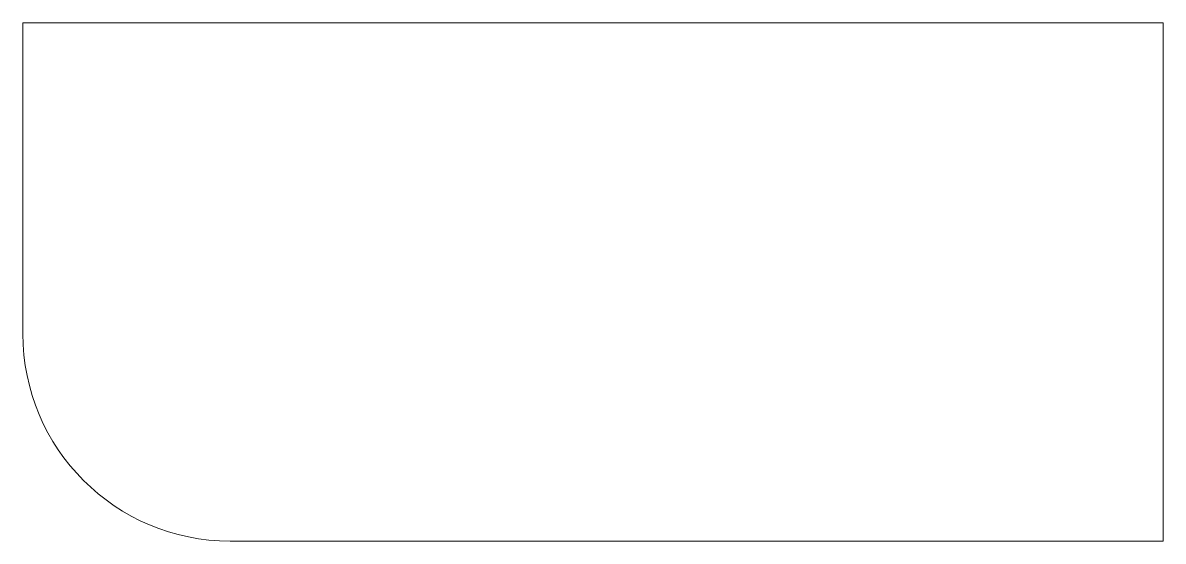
# Model space of a CAD drawing. Header units: millimetres. Extents: x 0 to 110, y -50 to 0.
import ezdxf

# ---------------------------------------------------------------- set-up
doc = ezdxf.new("R2010")
doc.units = ezdxf.units.MM

msp = doc.modelspace()

# ---------------------------------------------------------------- linework, layer by layer
at = {"color": 7, "linetype": 'Continuous', "lineweight": 15}
for p, q in [((0, -30), (0, 0)), ((0, 0), (110, 0)), ((110, 0), (110, -50)), ((110, -50), (20, -50))]:
    msp.add_line(p, q, dxfattribs=at)
msp.add_arc((20, -30), 20, 180, 270, dxfattribs=at)

doc.saveas('drawing.dxf')
